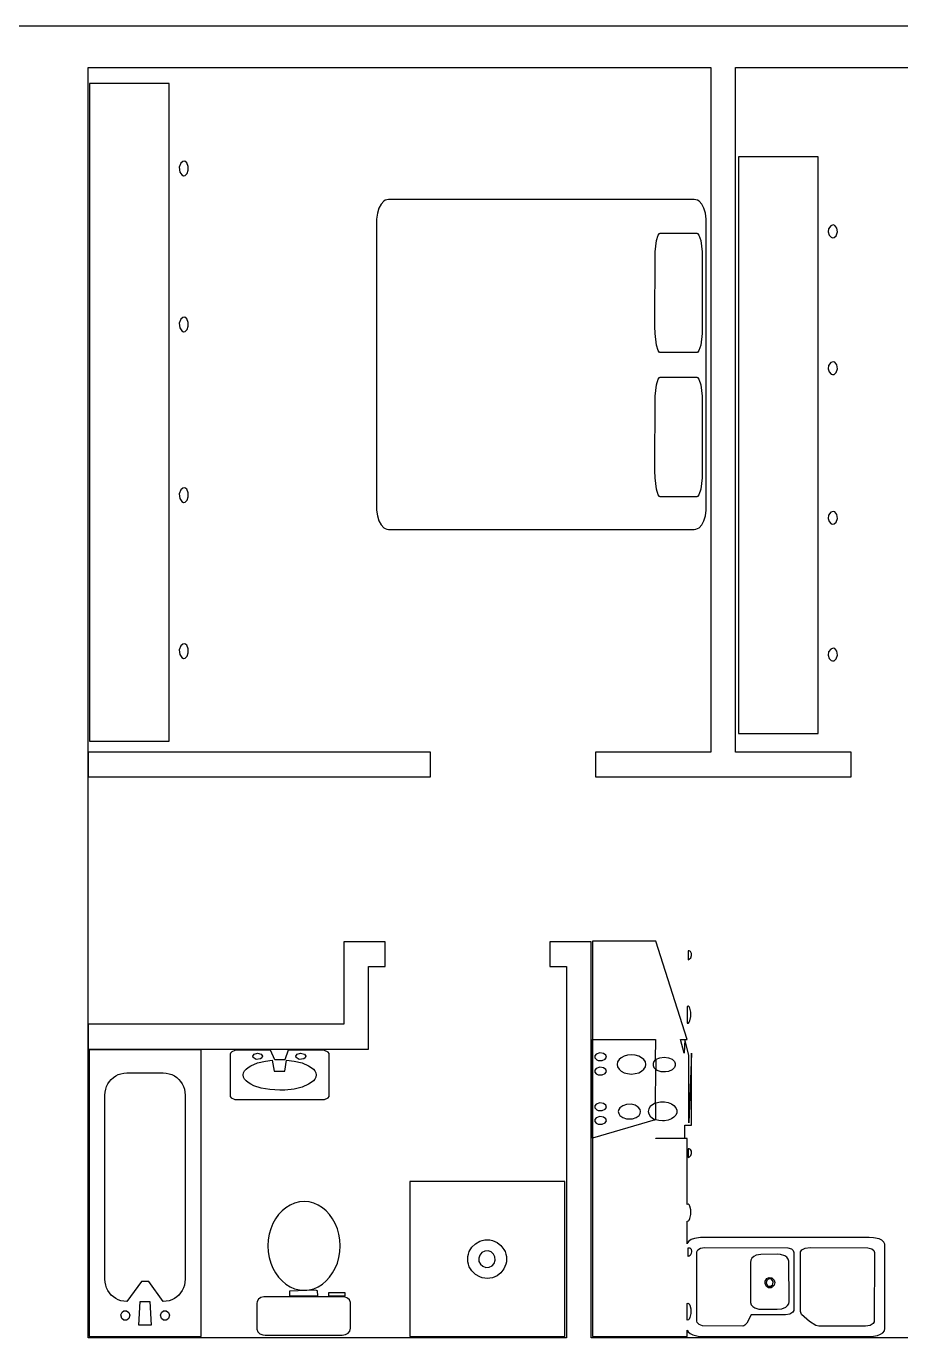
# Model space of a CAD drawing. Header units: metres. Extents: x -12.3 to 21.7, y -8.9 to 7.5.
# Drawn here: x -1.12 to 4.18, y -0.5 to 7.45 of the extents above; entities that cross this region are included whole.
import ezdxf

# ---------------------------------------------------------------- set-up
doc = ezdxf.new("R2010")
doc.units = ezdxf.units.M

msp = doc.modelspace()

# ---------------------------------------------------------------- linework, layer by layer
for p, q in [((10.35, 7.45), (-12.35, 7.45)), ((-0.75, -0.5), (-0.75, 7.2)), ((-0.75, 7.2), (3.025, 7.2)), ((3.025, 7.2), (3.025, 3.05)), ((3.175, 3.05), (3.175, 7.2)), ((3.175, 7.2), (6.95, 7.2)), ((-0.2579, 7.1022), (-0.7415, 7.1022)), ((-0.7415, 7.1022), (-0.7415, 3.1165)), ((-0.2579, 3.1165), (-0.2579, 7.1022)), ((-0.1887, 6.619), (-0.197, 6.5955)), ((-0.1756, 6.6304), (-0.1887, 6.619)), ((-0.1645, 6.6316), (-0.1756, 6.6304)), ((-0.1523, 6.6227), (-0.1645, 6.6316)), ((-0.1426, 6.6006), (-0.1523, 6.6227)), ((-0.1426, 6.5777), (-0.1426, 6.6006)), ((3.6764, 6.6574), (3.1928, 6.6574)), ((3.1928, 6.6574), (3.1928, 3.1627)), ((3.6764, 3.1627), (3.6764, 6.6574)), ((-0.197, 6.5955), (-0.1933, 6.5664)), ((-0.1933, 6.5664), (-0.1827, 6.5496)), ((-0.1827, 6.5496), (-0.1718, 6.5437)), ((-0.1718, 6.5437), (-0.1613, 6.5449)), ((-0.1613, 6.5449), (-0.1497, 6.5569)), ((-0.1497, 6.5569), (-0.1426, 6.5777)), ((1.0261, 6.3712), (1.013, 6.3464)), ((1.0425, 6.3888), (1.0261, 6.3712)), ((1.0517, 6.3947), (1.0425, 6.3888)), ((1.0615, 6.3983), (1.0517, 6.3947)), ((1.0718, 6.3995), (1.0615, 6.3983)), ((2.9242, 6.3995), (1.0718, 6.3995)), ((2.9345, 6.3983), (2.9242, 6.3995)), ((2.9444, 6.3947), (2.9345, 6.3983)), ((2.9536, 6.3888), (2.9444, 6.3947)), ((2.9699, 6.3712), (2.9536, 6.3888)), ((2.9831, 6.3464), (2.9699, 6.3712)), ((1.0036, 6.3159), (0.9987, 6.2808)), ((0.9987, 6.2808), (0.9987, 4.5168)), ((1.013, 6.3464), (1.0036, 6.3159)), ((2.9925, 6.3159), (2.9831, 6.3464)), ((2.9974, 6.2808), (2.9925, 6.3159)), ((2.9974, 4.5168), (2.9974, 6.2808)), ((3.7394, 6.222), (3.7374, 6.203)), ((3.7374, 6.203), (3.7433, 6.1833)), ((3.7517, 6.2398), (3.7394, 6.222)), ((3.7666, 6.2452), (3.7517, 6.2398)), ((3.7763, 6.2421), (3.7666, 6.2452)), ((3.789, 6.2262), (3.7763, 6.2421)), ((3.7847, 6.1794), (3.7926, 6.203)), ((3.7926, 6.203), (3.789, 6.2262)), ((2.6868, 6.0815), (2.6952, 6.1503)), ((2.6952, 6.1503), (2.7056, 6.1837)), ((2.7056, 6.1837), (2.714, 6.1945)), ((2.714, 6.1945), (2.7186, 6.1959)), ((2.7186, 6.1959), (2.9401, 6.1959)), ((2.9401, 6.1959), (2.9446, 6.1945)), ((2.9446, 6.1945), (2.953, 6.1837)), ((2.953, 6.1837), (2.9635, 6.1503)), ((2.9635, 6.1503), (2.9719, 6.0815)), ((3.7433, 6.1833), (3.7551, 6.1706)), ((3.7551, 6.1706), (3.7626, 6.1677)), ((3.7626, 6.1677), (3.7731, 6.1688)), ((3.7731, 6.1688), (3.7847, 6.1794)), ((2.6856, 5.629), (2.6868, 6.0815)), ((2.9719, 6.0815), (2.973, 6.04)), ((2.973, 6.04), (2.9719, 5.5868)), ((-0.1887, 5.6735), (-0.197, 5.6499)), ((-0.197, 5.6499), (-0.1933, 5.6209)), ((-0.1756, 5.6849), (-0.1887, 5.6735)), ((-0.1645, 5.6861), (-0.1756, 5.6849)), ((-0.1523, 5.6772), (-0.1645, 5.6861)), ((-0.1426, 5.6551), (-0.1523, 5.6772)), ((-0.1426, 5.6322), (-0.1426, 5.6551)), ((-0.1933, 5.6209), (-0.1827, 5.6041)), ((-0.1827, 5.6041), (-0.1718, 5.5981)), ((-0.1718, 5.5981), (-0.1613, 5.5994)), ((-0.1613, 5.5994), (-0.1497, 5.6114)), ((-0.1497, 5.6114), (-0.1426, 5.6322)), ((2.6868, 5.5868), (2.6856, 5.629)), ((2.6952, 5.5171), (2.6868, 5.5868)), ((2.9719, 5.5868), (2.9635, 5.5171)), ((2.7056, 5.4835), (2.6952, 5.5171)), ((2.9635, 5.5171), (2.953, 5.4835)), ((2.714, 5.4727), (2.7056, 5.4835)), ((2.7186, 5.4713), (2.714, 5.4727)), ((2.9401, 5.4713), (2.7186, 5.4713)), ((2.9446, 5.4727), (2.9401, 5.4713)), ((2.953, 5.4835), (2.9446, 5.4727)), ((3.7517, 5.4108), (3.7394, 5.393)), ((3.7666, 5.4162), (3.7517, 5.4108)), ((3.7763, 5.4131), (3.7666, 5.4162)), ((3.789, 5.3972), (3.7763, 5.4131)), ((3.7394, 5.393), (3.7374, 5.374)), ((3.7374, 5.374), (3.7433, 5.3543)), ((3.7433, 5.3543), (3.7551, 5.3416)), ((3.7551, 5.3416), (3.7626, 5.3387)), ((3.7626, 5.3387), (3.7731, 5.3398)), ((3.7731, 5.3398), (3.7847, 5.3504)), ((3.7847, 5.3504), (3.7926, 5.374)), ((3.7926, 5.374), (3.789, 5.3972)), ((2.6868, 5.2072), (2.6952, 5.2768)), ((2.6952, 5.2768), (2.7056, 5.3104)), ((2.7056, 5.3104), (2.714, 5.3212)), ((2.714, 5.3212), (2.7186, 5.3227)), ((2.7186, 5.3227), (2.9401, 5.3227)), ((2.9401, 5.3227), (2.9446, 5.3212)), ((2.9446, 5.3212), (2.953, 5.3104)), ((2.953, 5.3104), (2.9635, 5.2768)), ((2.9635, 5.2768), (2.9719, 5.2072)), ((2.6856, 4.7558), (2.6868, 5.2072)), ((2.9719, 5.2072), (2.973, 5.1649)), ((2.973, 5.1649), (2.9719, 4.7135)), ((2.6868, 4.7135), (2.6856, 4.7558)), ((2.6952, 4.6439), (2.6868, 4.7135)), ((2.9719, 4.7135), (2.9635, 4.6439)), ((-0.1887, 4.6392), (-0.197, 4.6156)), ((-0.197, 4.6156), (-0.1933, 4.5866)), ((-0.1756, 4.6506), (-0.1887, 4.6392)), ((-0.1645, 4.6518), (-0.1756, 4.6506)), ((-0.1523, 4.6429), (-0.1645, 4.6518)), ((-0.1426, 4.6208), (-0.1523, 4.6429)), ((-0.1426, 4.5979), (-0.1426, 4.6208)), ((2.7056, 4.6103), (2.6952, 4.6439)), ((2.9635, 4.6439), (2.953, 4.6103)), ((-0.1933, 4.5866), (-0.1827, 4.5698)), ((-0.1827, 4.5698), (-0.1718, 4.5638)), ((-0.1718, 4.5638), (-0.1613, 4.5651)), ((-0.1613, 4.5651), (-0.1497, 4.5771)), ((-0.1497, 4.5771), (-0.1426, 4.5979)), ((2.714, 4.5995), (2.7056, 4.6103)), ((2.7186, 4.598), (2.714, 4.5995)), ((2.9401, 4.598), (2.7186, 4.598)), ((2.9446, 4.5995), (2.9401, 4.598)), ((2.953, 4.6103), (2.9446, 4.5995)), ((0.9987, 4.5168), (1.0036, 4.4819)), ((1.0036, 4.4819), (1.013, 4.4518)), ((2.9831, 4.4518), (2.9925, 4.4819)), ((2.9925, 4.4819), (2.9974, 4.5168)), ((3.7394, 4.4861), (3.7374, 4.467)), ((3.7374, 4.467), (3.7433, 4.4474)), ((3.7517, 4.5039), (3.7394, 4.4861)), ((3.7666, 4.5093), (3.7517, 4.5039)), ((3.7763, 4.5061), (3.7666, 4.5093)), ((3.789, 4.4903), (3.7763, 4.5061)), ((3.7847, 4.4435), (3.7926, 4.467)), ((3.7926, 4.467), (3.789, 4.4903)), ((1.013, 4.4518), (1.0261, 4.4276)), ((1.0261, 4.4276), (1.0425, 4.4103)), ((1.0425, 4.4103), (1.0517, 4.4046)), ((1.0517, 4.4046), (1.0615, 4.4011)), ((1.0615, 4.4011), (1.0718, 4.3999)), ((1.0718, 4.3999), (2.9242, 4.3999)), ((2.9242, 4.3999), (2.9345, 4.4011)), ((2.9345, 4.4011), (2.9444, 4.4046)), ((2.9444, 4.4046), (2.9536, 4.4103)), ((2.9536, 4.4103), (2.9699, 4.4276)), ((2.9699, 4.4276), (2.9831, 4.4518)), ((3.7433, 4.4474), (3.7551, 4.4347)), ((3.7551, 4.4347), (3.7626, 4.4318)), ((3.7626, 4.4318), (3.7731, 4.4329)), ((3.7731, 4.4329), (3.7847, 4.4435)), ((-0.1887, 3.6937), (-0.197, 3.6702)), ((-0.197, 3.6702), (-0.1933, 3.6412)), ((-0.1756, 3.7051), (-0.1887, 3.6937)), ((-0.1645, 3.7063), (-0.1756, 3.7051)), ((-0.1523, 3.6974), (-0.1645, 3.7063)), ((-0.1426, 3.6753), (-0.1523, 3.6974)), ((-0.1426, 3.6524), (-0.1426, 3.6753)), ((3.7394, 3.6571), (3.7374, 3.638)), ((3.7517, 3.6749), (3.7394, 3.6571)), ((3.7666, 3.6803), (3.7517, 3.6749)), ((3.7763, 3.6772), (3.7666, 3.6803)), ((3.789, 3.6613), (3.7763, 3.6772)), ((3.7926, 3.638), (3.789, 3.6613)), ((-0.1933, 3.6412), (-0.1827, 3.6243)), ((-0.1827, 3.6243), (-0.1718, 3.6184)), ((-0.1718, 3.6184), (-0.1613, 3.6196)), ((-0.1613, 3.6196), (-0.1497, 3.6317)), ((-0.1497, 3.6317), (-0.1426, 3.6524)), ((3.7374, 3.638), (3.7433, 3.6184)), ((3.7433, 3.6184), (3.7551, 3.6057)), ((3.7551, 3.6057), (3.7626, 3.6028)), ((3.7626, 3.6028), (3.7731, 3.6039)), ((3.7731, 3.6039), (3.7847, 3.6145)), ((3.7847, 3.6145), (3.7926, 3.638)), ((-0.7415, 3.1165), (-0.2579, 3.1165)), ((3.1928, 3.1627), (3.6764, 3.1627)), ((1.325, 3.05), (-0.75, 3.05)), ((-0.75, 3.05), (-0.75, 2.9)), ((1.325, 2.9), (1.325, 3.05)), ((3.025, 3.05), (2.325, 3.05)), ((2.325, 3.05), (2.325, 2.9)), ((3.875, 3.05), (3.175, 3.05)), ((3.875, 2.9), (3.875, 3.05)), ((-0.75, 2.9), (1.325, 2.9)), ((2.325, 2.9), (3.875, 2.9)), ((1.05, 1.9), (0.8, 1.9)), ((0.8, 1.9), (0.8, 1.4)), ((1.05, 1.75), (1.05, 1.9)), ((2.3, 1.9), (2.05, 1.9)), ((2.05, 1.9), (2.05, 1.75)), ((2.3, -0.5), (2.3, 1.9)), ((2.6917, 1.9041), (2.3085, 1.9041)), ((2.3085, 1.9041), (2.3085, -0.4916)), ((2.8824, 1.308), (2.6917, 1.9041)), ((2.8933, 1.8455), (2.887, 1.8447)), ((2.887, 1.8447), (2.887, 1.7916)), ((2.8986, 1.844), (2.8933, 1.8455)), ((2.9028, 1.8407), (2.8986, 1.844)), ((2.9078, 1.83), (2.9028, 1.8407)), ((2.908, 1.8167), (2.9078, 1.83)), ((0.95, 1.75), (1.05, 1.75)), ((0.95, 1.25), (0.95, 1.75)), ((2.05, 1.75), (2.15, 1.75)), ((2.15, 1.75), (2.15, -0.5)), ((2.887, 1.7916), (2.8938, 1.7941)), ((2.8938, 1.7941), (2.9034, 1.8036)), ((2.9034, 1.8036), (2.908, 1.8167)), ((2.8887, 1.5091), (2.8824, 1.508)), ((2.8824, 1.508), (2.8824, 1.407)), ((2.894, 1.5053), (2.8887, 1.5091)), ((2.8982, 1.4977), (2.894, 1.5053)), ((2.9032, 1.4743), (2.8982, 1.4977)), ((2.8988, 1.4219), (2.9034, 1.4466)), ((2.9034, 1.4466), (2.9032, 1.4743)), ((0.8, 1.4), (-0.75, 1.4)), ((-0.75, 1.4), (-0.75, 1.25)), ((2.8824, 1.407), (2.8892, 1.4078)), ((2.8892, 1.4078), (2.8946, 1.4131)), ((2.8946, 1.4131), (2.8988, 1.4219)), ((2.3085, 1.308), (2.689, 1.308)), ((2.3085, 0.7098), (2.3085, 1.308)), ((2.689, 1.308), (2.6884, 1.1839)), ((2.8421, 1.308), (2.8824, 1.308)), ((2.8629, 1.2257), (2.8421, 1.308)), ((2.8667, 1.308), (2.8629, 1.2257)), ((2.8908, 1.2122), (2.8667, 1.308)), ((-0.75, 1.25), (0.95, 1.25)), ((-0.0636, 1.2446), (-0.7438, 1.2446)), ((-0.7438, 1.2446), (-0.7438, -0.4915)), ((-0.0636, -0.4915), (-0.0636, 1.2446)), ((0.1133, 1.2257), (0.1118, 1.2192)), ((0.1118, 1.2192), (0.1122, 0.963)), ((0.1211, 1.2339), (0.1133, 1.2257)), ((0.1404, 1.241), (0.1211, 1.2339)), ((0.3549, 1.2427), (0.1404, 1.241)), ((0.2478, 1.2075), (0.2558, 1.2188)), ((0.2498, 1.1982), (0.2478, 1.2075)), ((0.2684, 1.1874), (0.2498, 1.1982)), ((0.2558, 1.2188), (0.276, 1.2247)), ((0.276, 1.2247), (0.2989, 1.2188)), ((0.3036, 1.1961), (0.2959, 1.1908)), ((0.2989, 1.2188), (0.3073, 1.2075)), ((0.3073, 1.2075), (0.3036, 1.1961)), ((0.3816, 1.1841), (0.3549, 1.2427)), ((0.4623, 1.2427), (0.442, 1.1841)), ((0.6644, 1.2427), (0.4623, 1.2427)), ((0.5099, 1.2075), (0.5179, 1.2188)), ((0.5119, 1.1982), (0.5099, 1.2075)), ((0.5305, 1.1874), (0.5119, 1.1982)), ((0.5179, 1.2188), (0.5381, 1.2247)), ((0.5381, 1.2247), (0.561, 1.2188)), ((0.5657, 1.1961), (0.558, 1.1908)), ((0.561, 1.2188), (0.5694, 1.2075)), ((0.5694, 1.2075), (0.5657, 1.1961)), ((0.6838, 1.241), (0.6644, 1.2427)), ((0.7058, 1.2314), (0.6838, 1.241)), ((0.7114, 1.2226), (0.7058, 1.2314)), ((0.7114, 0.963), (0.7114, 1.2226)), ((2.3306, 1.2198), (2.3212, 1.2094)), ((2.3212, 1.2094), (2.3212, 1.1968)), ((2.3212, 1.1968), (2.3342, 1.1845)), ((2.3516, 1.2263), (2.3306, 1.2198)), ((2.3742, 1.2234), (2.3516, 1.2263)), ((2.3891, 1.2123), (2.3742, 1.2234)), ((2.3845, 1.1888), (2.3917, 1.1999)), ((2.3917, 1.1999), (2.3891, 1.2123)), ((2.4822, 1.1978), (2.4685, 1.186)), ((2.4999, 1.2068), (2.4822, 1.1978)), ((2.5207, 1.2127), (2.4999, 1.2068)), ((2.5439, 1.2148), (2.5207, 1.2127)), ((2.5671, 1.2127), (2.5439, 1.2148)), ((2.5879, 1.2068), (2.5671, 1.2127)), ((2.6056, 1.1978), (2.5879, 1.2068)), ((2.6193, 1.186), (2.6056, 1.1978)), ((2.6941, 1.1882), (2.7154, 1.1978)), ((2.7154, 1.1978), (2.7414, 1.2013)), ((2.7414, 1.2013), (2.7681, 1.1978)), ((2.7681, 1.1978), (2.7898, 1.1882)), ((2.9085, 1.2257), (2.8908, 0.8023)), ((2.8908, 0.8023), (2.8908, 1.2122)), ((2.9085, 0.7888), (2.9085, 1.2257)), ((0.1927, 1.1052), (0.1986, 1.1172)), ((0.1986, 1.1172), (0.208, 1.1285)), ((0.208, 1.1285), (0.2207, 1.1391)), ((0.2207, 1.1391), (0.2365, 1.149)), ((0.2365, 1.149), (0.2763, 1.1656)), ((0.2959, 1.1908), (0.2684, 1.1874)), ((0.2763, 1.1656), (0.3253, 1.1776)), ((0.3253, 1.1776), (0.3654, 1.1827)), ((0.3654, 1.1827), (0.3771, 1.1163)), ((0.3771, 1.1163), (0.4434, 1.1163)), ((0.442, 1.1841), (0.3816, 1.1841)), ((0.4434, 1.1163), (0.4534, 1.1831)), ((0.4534, 1.1831), (0.4983, 1.1776)), ((0.4983, 1.1776), (0.5473, 1.1656)), ((0.558, 1.1908), (0.5305, 1.1874)), ((0.5473, 1.1656), (0.5871, 1.149)), ((0.5871, 1.149), (0.6029, 1.1391)), ((0.6029, 1.1391), (0.6156, 1.1285)), ((0.6156, 1.1285), (0.625, 1.1172)), ((0.625, 1.1172), (0.6309, 1.1052)), ((2.3306, 1.1329), (2.3212, 1.1226)), ((2.3212, 1.1226), (2.3212, 1.11)), ((2.3516, 1.1398), (2.3306, 1.1329)), ((2.3342, 1.1845), (2.3423, 1.1813)), ((2.3423, 1.1813), (2.3658, 1.1803)), ((2.3742, 1.1367), (2.3516, 1.1398)), ((2.3658, 1.1803), (2.3845, 1.1888)), ((2.3891, 1.1254), (2.3742, 1.1367)), ((2.3845, 1.1016), (2.3917, 1.1131)), ((2.3917, 1.1131), (2.3891, 1.1254)), ((2.4597, 1.1722), (2.4566, 1.1568)), ((2.4566, 1.1568), (2.4597, 1.1414)), ((2.4685, 1.186), (2.4597, 1.1722)), ((2.4597, 1.1414), (2.4685, 1.1276)), ((2.4685, 1.1276), (2.4822, 1.1158)), ((2.4822, 1.1158), (2.4999, 1.1067)), ((2.5879, 1.1067), (2.6056, 1.1158)), ((2.6056, 1.1158), (2.6193, 1.1276)), ((2.6281, 1.1722), (2.6193, 1.186)), ((2.6193, 1.1276), (2.6281, 1.1414)), ((2.6313, 1.1568), (2.6281, 1.1722)), ((2.6281, 1.1414), (2.6313, 1.1568)), ((2.6796, 1.174), (2.6749, 1.1628)), ((2.6749, 1.1628), (2.6749, 1.1506)), ((2.6749, 1.1506), (2.6796, 1.1391)), ((2.6884, 1.1839), (2.6796, 1.174)), ((2.6796, 1.1391), (2.6892, 1.1284)), ((2.6892, 1.1284), (2.6885, 0.922)), ((2.6941, 1.1246), (2.6941, 1.1882)), ((2.7006, 1.1208), (2.6941, 1.1246)), ((2.7237, 1.113), (2.7006, 1.1208)), ((2.7507, 1.1118), (2.7237, 1.113)), ((2.7681, 1.115), (2.7507, 1.1118)), ((2.7898, 1.1246), (2.7681, 1.115)), ((2.7898, 1.1882), (2.8044, 1.174)), ((2.8044, 1.1391), (2.7898, 1.1246)), ((2.8044, 1.174), (2.8091, 1.1628)), ((2.8091, 1.1506), (2.8044, 1.1391)), ((2.8091, 1.1628), (2.8091, 1.1506)), ((-0.6377, 1.0235), (-0.63, 1.0391)), ((-0.63, 1.0391), (-0.6205, 1.0534)), ((-0.6205, 1.0534), (-0.6092, 1.0663)), ((-0.6092, 1.0663), (-0.5965, 1.0777)), ((-0.5965, 1.0777), (-0.5824, 1.0873)), ((-0.5824, 1.0873), (-0.5671, 1.0951)), ((-0.5671, 1.0951), (-0.5507, 1.1008)), ((-0.5507, 1.1008), (-0.5335, 1.1044)), ((-0.5335, 1.1044), (-0.5156, 1.1056)), ((-0.5156, 1.1056), (-0.294, 1.1056)), ((-0.294, 1.1056), (-0.2758, 1.1044)), ((-0.2758, 1.1044), (-0.2585, 1.1008)), ((-0.2585, 1.1008), (-0.2421, 1.0951)), ((-0.2421, 1.0951), (-0.2267, 1.0873)), ((-0.2267, 1.0873), (-0.2127, 1.0777)), ((-0.2127, 1.0777), (-0.2, 1.0663)), ((-0.2, 1.0663), (-0.1888, 1.0534)), ((-0.1888, 1.0534), (-0.1793, 1.0391)), ((-0.1793, 1.0391), (-0.1717, 1.0235)), ((0.1907, 1.0928), (0.1927, 1.1052)), ((0.1927, 1.0803), (0.1907, 1.0928)), ((0.1986, 1.0684), (0.1927, 1.0803)), ((0.208, 1.057), (0.1986, 1.0684)), ((0.2207, 1.0464), (0.208, 1.057)), ((0.2365, 1.0366), (0.2207, 1.0464)), ((0.2551, 1.0277), (0.2365, 1.0366)), ((0.5871, 1.0366), (0.5473, 1.0199)), ((0.6029, 1.0464), (0.5871, 1.0366)), ((0.6156, 1.057), (0.6029, 1.0464)), ((0.625, 1.0684), (0.6156, 1.057)), ((0.6309, 1.0803), (0.625, 1.0684)), ((0.6309, 1.1052), (0.6329, 1.0928)), ((0.6329, 1.0928), (0.6309, 1.0803)), ((2.3212, 1.11), (2.3306, 1.0992)), ((2.3306, 1.0992), (2.3423, 1.094)), ((2.3423, 1.094), (2.3658, 1.093)), ((2.3658, 1.093), (2.3845, 1.1016)), ((2.4999, 1.1067), (2.5207, 1.1009)), ((2.5207, 1.1009), (2.5439, 1.0988)), ((2.5439, 1.0988), (2.5671, 1.1009)), ((2.5671, 1.1009), (2.5879, 1.1067)), ((-0.6482, 0.9708), (-0.647, 0.9892)), ((-0.6482, -0.1454), (-0.6482, 0.9708)), ((-0.647, 0.9892), (-0.6434, 1.0068)), ((-0.6434, 1.0068), (-0.6377, 1.0235)), ((-0.1717, 1.0235), (-0.1661, 1.0068)), ((-0.1661, 1.0068), (-0.1626, 0.9892)), ((-0.1626, 0.9892), (-0.1614, 0.9708)), ((-0.1614, 0.9708), (-0.1614, -0.1454)), ((0.1122, 0.963), (0.1178, 0.9542)), ((0.1178, 0.9542), (0.1347, 0.9459)), ((0.2997, 1.0133), (0.2551, 1.0277)), ((0.3527, 1.0039), (0.2997, 1.0133)), ((0.4118, 1.0006), (0.3527, 1.0039)), ((0.442, 1.0015), (0.4118, 1.0006)), ((0.4983, 1.0079), (0.442, 1.0015)), ((0.5473, 1.0199), (0.4983, 1.0079)), ((0.6838, 0.9446), (0.7058, 0.9542)), ((0.7058, 0.9542), (0.7114, 0.963)), ((0.1347, 0.9459), (0.1404, 0.9446)), ((0.1404, 0.9446), (0.6838, 0.9446)), ((2.3306, 0.9169), (2.3212, 0.9062)), ((2.3212, 0.9062), (2.3212, 0.8936)), ((2.3212, 0.8936), (2.3342, 0.8812)), ((2.3516, 0.9238), (2.3306, 0.9169)), ((2.3342, 0.8812), (2.3423, 0.8781)), ((2.3423, 0.8781), (2.3658, 0.877)), ((2.3742, 0.9207), (2.3516, 0.9238)), ((2.3658, 0.877), (2.3845, 0.8855)), ((2.3891, 0.9092), (2.3742, 0.9207)), ((2.3845, 0.8855), (2.3917, 0.8966)), ((2.3917, 0.8966), (2.3891, 0.9092)), ((2.4666, 0.8829), (2.4642, 0.8711)), ((2.4735, 0.8935), (2.4666, 0.8829)), ((2.4907, 0.9063), (2.4735, 0.8935)), ((2.5143, 0.9141), (2.4907, 0.9063)), ((2.5415, 0.9153), (2.5143, 0.9141)), ((2.5662, 0.9095), (2.5415, 0.9153)), ((2.5855, 0.8983), (2.5662, 0.9095)), ((2.5972, 0.8829), (2.5855, 0.8983)), ((2.5996, 0.8711), (2.5972, 0.8829)), ((2.6483, 0.8874), (2.6452, 0.872)), ((2.6572, 0.9012), (2.6483, 0.8874)), ((2.6708, 0.9129), (2.6572, 0.9012)), ((2.6885, 0.922), (2.6708, 0.9129)), ((2.6917, 0.9231), (2.7207, 0.9294)), ((2.6917, 0.8209), (2.6917, 0.9231)), ((2.7207, 0.9294), (2.7443, 0.9294)), ((2.7443, 0.9294), (2.7665, 0.9254)), ((2.7665, 0.9254), (2.7858, 0.9178)), ((2.7858, 0.9178), (2.8016, 0.9074)), ((2.8016, 0.9074), (2.813, 0.8945)), ((2.813, 0.8945), (2.8191, 0.8798)), ((2.8191, 0.8798), (2.8191, 0.8642)), ((2.6885, 0.8219), (2.3085, 0.7098)), ((2.3306, 0.8338), (2.3212, 0.8235)), ((2.3212, 0.8235), (2.3212, 0.8109)), ((2.3212, 0.8109), (2.3306, 0.8001)), ((2.3516, 0.8407), (2.3306, 0.8338)), ((2.3306, 0.8001), (2.3423, 0.7949)), ((2.3742, 0.8376), (2.3516, 0.8407)), ((2.3658, 0.7939), (2.3845, 0.8025)), ((2.3891, 0.8263), (2.3742, 0.8376)), ((2.3845, 0.8025), (2.3917, 0.8141)), ((2.3917, 0.8141), (2.3891, 0.8263)), ((2.4642, 0.8711), (2.4666, 0.859)), ((2.4666, 0.859), (2.4735, 0.8482)), ((2.4735, 0.8482), (2.4907, 0.8352)), ((2.4907, 0.8352), (2.5143, 0.8274)), ((2.5143, 0.8274), (2.5232, 0.8262)), ((2.5232, 0.8262), (2.5503, 0.8274)), ((2.5503, 0.8274), (2.5734, 0.8352)), ((2.5734, 0.8352), (2.5904, 0.8482)), ((2.5904, 0.8482), (2.5972, 0.859)), ((2.5972, 0.859), (2.5996, 0.8711)), ((2.6452, 0.872), (2.6483, 0.8566)), ((2.6483, 0.8566), (2.6572, 0.8428)), ((2.6572, 0.8428), (2.6708, 0.831)), ((2.6708, 0.831), (2.6885, 0.8219)), ((2.7094, 0.8161), (2.6917, 0.8209)), ((2.7325, 0.814), (2.7094, 0.8161)), ((2.7443, 0.8145), (2.7325, 0.814)), ((2.7665, 0.8186), (2.7443, 0.8145)), ((2.7858, 0.8261), (2.7665, 0.8186)), ((2.8016, 0.8366), (2.7858, 0.8261)), ((2.813, 0.8495), (2.8016, 0.8366)), ((2.8191, 0.8642), (2.813, 0.8495)), ((2.3423, 0.7949), (2.3658, 0.7939)), ((2.8667, 0.7098), (2.8667, 0.7888)), ((2.8667, 0.7888), (2.9085, 0.7888)), ((2.6917, 0.7081), (2.6917, 0.7098)), ((2.6917, 0.7098), (2.8667, 0.7098)), ((2.8824, 0.7081), (2.6917, 0.7081)), ((2.8824, 0.3082), (2.8824, 0.7081)), ((2.8933, 0.6457), (2.887, 0.6449)), ((2.887, 0.6449), (2.887, 0.5918)), ((2.8986, 0.6442), (2.8933, 0.6457)), ((2.9028, 0.6409), (2.8986, 0.6442)), ((2.9078, 0.6303), (2.9028, 0.6409)), ((2.887, 0.5918), (2.8938, 0.5943)), ((2.8938, 0.5943), (2.9034, 0.6039)), ((2.9034, 0.6039), (2.908, 0.6169)), ((2.908, 0.6169), (2.9078, 0.6303)), ((2.1403, 0.4478), (1.2003, 0.4478)), ((1.2003, 0.4478), (1.2003, -0.492)), ((2.1403, -0.492), (2.1403, 0.4478)), ((0.5309, 0.323), (0.5021, 0.3158)), ((0.5609, 0.3255), (0.5309, 0.323)), ((0.5901, 0.323), (0.5609, 0.3255)), ((0.6183, 0.3158), (0.5901, 0.323)), ((0.4048, 0.2462), (0.3861, 0.2204)), ((0.4259, 0.2691), (0.4048, 0.2462)), ((0.4494, 0.2885), (0.4259, 0.2691)), ((0.4749, 0.3042), (0.4494, 0.2885)), ((0.5021, 0.3158), (0.4749, 0.3042)), ((0.645, 0.3042), (0.6183, 0.3158)), ((0.6701, 0.2885), (0.645, 0.3042)), ((0.6932, 0.2691), (0.6701, 0.2885)), ((0.7141, 0.2462), (0.6932, 0.2691)), ((0.7326, 0.2204), (0.7141, 0.2462)), ((2.8887, 0.3093), (2.8824, 0.3082)), ((2.894, 0.3056), (2.8887, 0.3093)), ((2.8982, 0.2979), (2.894, 0.3056)), ((2.9032, 0.2746), (2.8982, 0.2979)), ((2.8988, 0.2221), (2.9034, 0.2468)), ((2.9034, 0.2468), (2.9032, 0.2746)), ((0.3576, 0.1607), (0.3481, 0.1276)), ((0.3703, 0.1917), (0.3576, 0.1607)), ((0.3861, 0.2204), (0.3703, 0.1917)), ((0.7483, 0.1917), (0.7326, 0.2204)), ((0.761, 0.1607), (0.7483, 0.1917)), ((0.7704, 0.1276), (0.761, 0.1607)), ((2.8824, 0.2072), (2.8892, 0.208)), ((2.8824, 0.0703), (2.8824, 0.2072)), ((2.8892, 0.208), (2.8946, 0.2133)), ((2.8946, 0.2133), (2.8988, 0.2221)), ((0.3423, 0.0928), (0.3403, 0.0566)), ((0.3481, 0.1276), (0.3423, 0.0928)), ((0.7762, 0.0928), (0.7704, 0.1276)), ((0.7782, 0.0566), (0.7762, 0.0928)), ((1.5978, 0.0699), (1.624, 0.0853)), ((1.624, 0.0853), (1.6387, 0.0903)), ((1.6387, 0.0903), (1.6541, 0.0934)), ((1.6541, 0.0934), (1.6703, 0.0945)), ((1.6703, 0.0945), (1.686, 0.0934)), ((1.686, 0.0934), (1.7011, 0.0903)), ((1.7011, 0.0903), (1.7289, 0.0784)), ((2.8926, 0.0861), (2.8838, 0.0745)), ((2.9066, 0.0955), (2.8926, 0.0861)), ((2.9255, 0.1024), (2.9066, 0.0955)), ((2.9617, 0.1079), (2.9255, 0.1024)), ((3.9842, 0.1082), (2.9617, 0.1079)), ((4.0113, 0.1067), (3.9842, 0.1082)), ((4.045, 0.0993), (4.0113, 0.1067)), ((4.062, 0.0911), (4.045, 0.0993)), ((4.0738, 0.0805), (4.062, 0.0911)), ((4.08, 0.0679), (4.0738, 0.0805)), ((0.3403, 0.0566), (0.3423, 0.0204)), ((0.3423, 0.0204), (0.3481, -0.0144)), ((0.7704, -0.0144), (0.7762, 0.0204)), ((0.7762, 0.0204), (0.7782, 0.0566)), ((1.5529, -0.0078), (1.5561, 0.0077)), ((1.5561, 0.0077), (1.5611, 0.0223)), ((1.5611, 0.0223), (1.5764, 0.0486)), ((1.5764, 0.0486), (1.5978, 0.0699)), ((1.6246, 0.0017), (1.6181, -0.017)), ((1.6374, 0.0163), (1.6246, 0.0017)), ((1.6549, 0.025), (1.6374, 0.0163)), ((1.6752, 0.0264), (1.6549, 0.025)), ((1.6935, 0.0199), (1.6752, 0.0264)), ((1.7078, 0.0071), (1.6935, 0.0199)), ((1.7165, -0.0104), (1.7078, 0.0071)), ((1.7289, 0.0784), (1.7526, 0.06)), ((1.7526, 0.06), (1.7709, 0.036)), ((1.7709, 0.036), (1.7776, 0.0223)), ((1.7776, 0.0223), (1.7827, 0.0077)), ((1.7827, 0.0077), (1.7858, -0.0078)), ((2.8838, 0.0745), (2.8824, 0.0703)), ((2.887, 0.045), (2.8933, 0.0458)), ((2.887, -0.008), (2.887, 0.045)), ((2.8933, 0.0458), (2.8986, 0.0443)), ((2.8986, 0.0443), (2.9059, 0.0363)), ((2.9064, 0.0103), (2.8992, -0.0014)), ((2.9059, 0.0363), (2.9085, 0.0238)), ((2.9085, 0.0238), (2.9064, 0.0103)), ((2.9401, -0.3986), (2.9405, 0.0215)), ((2.9405, 0.0215), (2.9464, 0.0327)), ((2.9464, 0.0327), (2.9632, 0.0427)), ((2.9632, 0.0427), (2.9876, 0.0462)), ((2.9876, 0.0462), (3.4918, 0.0453)), ((3.3274, 0.0057), (3.2992, -0.0001)), ((3.4265, 0.0061), (3.3274, 0.0057)), ((3.4472, 0.0045), (3.4265, 0.0061)), ((3.4727, -0.0035), (3.4472, 0.0045)), ((3.4918, 0.0453), (3.5143, 0.0385)), ((3.5143, 0.0385), (3.5246, 0.0293)), ((3.5246, 0.0293), (3.5283, 0.0171)), ((3.5283, 0.0171), (3.5278, -0.3348)), ((3.5691, -0.34), (3.5694, 0.0215)), ((3.5694, 0.0215), (3.5764, 0.0327)), ((3.5764, 0.0327), (3.597, 0.0427)), ((3.597, 0.0427), (3.6282, 0.0462)), ((3.6282, 0.0462), (3.9773, 0.0453)), ((3.9773, 0.0453), (4.0013, 0.0385)), ((4.0013, 0.0385), (4.0124, 0.0293)), ((4.0124, 0.0293), (4.0164, 0.0171)), ((4.0164, 0.0171), (4.0159, -0.4027)), ((4.0808, -0.4442), (4.08, 0.0679)), ((0.3481, -0.0144), (0.3576, -0.0475)), ((0.3576, -0.0475), (0.3703, -0.0785)), ((0.3703, -0.0785), (0.3861, -0.1071)), ((0.7326, -0.1071), (0.7483, -0.0785)), ((0.7483, -0.0785), (0.761, -0.0475)), ((0.761, -0.0475), (0.7704, -0.0144)), ((1.5519, -0.0239), (1.5529, -0.0078)), ((1.5529, -0.0396), (1.5519, -0.0239)), ((1.5561, -0.0547), (1.5529, -0.0396)), ((1.5611, -0.0691), (1.5561, -0.0547)), ((1.5764, -0.0949), (1.5611, -0.0691)), ((1.6181, -0.017), (1.6195, -0.0371)), ((1.6195, -0.0371), (1.6282, -0.0543)), ((1.6282, -0.0543), (1.6428, -0.0669)), ((1.6428, -0.0669), (1.6615, -0.0733)), ((1.6615, -0.0733), (1.6816, -0.0719)), ((1.6816, -0.0719), (1.6988, -0.0633)), ((1.6988, -0.0633), (1.7114, -0.049)), ((1.7114, -0.049), (1.7178, -0.0306)), ((1.7178, -0.0306), (1.7165, -0.0104)), ((1.7827, -0.0547), (1.7709, -0.0825)), ((1.7858, -0.0396), (1.7827, -0.0547)), ((1.7858, -0.0078), (1.7869, -0.0239)), ((1.7869, -0.0239), (1.7858, -0.0396)), ((2.8938, -0.0055), (2.887, -0.008)), ((2.8992, -0.0014), (2.8938, -0.0055)), ((3.2677, -0.0293), (3.2655, -0.0431)), ((3.2655, -0.0431), (3.2661, -0.2872)), ((3.2743, -0.0173), (3.2677, -0.0293)), ((3.2848, -0.0075), (3.2743, -0.0173)), ((3.2992, -0.0001), (3.2848, -0.0075)), ((3.4854, -0.0121), (3.4727, -0.0035)), ((3.4943, -0.0231), (3.4854, -0.0121)), ((3.4988, -0.036), (3.4943, -0.0231)), ((3.4994, -0.2801), (3.4988, -0.036)), ((-0.647, -0.1638), (-0.6482, -0.1454)), ((-0.1614, -0.1454), (-0.1626, -0.1638)), ((0.3861, -0.1071), (0.4048, -0.133)), ((0.4048, -0.133), (0.4259, -0.1558)), ((0.4259, -0.1558), (0.4494, -0.1752)), ((0.6701, -0.1752), (0.6932, -0.1558)), ((0.6932, -0.1558), (0.7141, -0.133)), ((0.7141, -0.133), (0.7326, -0.1071)), ((1.5978, -0.116), (1.5764, -0.0949)), ((1.624, -0.1312), (1.5978, -0.116)), ((1.6387, -0.1362), (1.624, -0.1312)), ((1.6541, -0.1394), (1.6387, -0.1362)), ((1.6703, -0.1404), (1.6541, -0.1394)), ((1.686, -0.1394), (1.6703, -0.1404)), ((1.7011, -0.1362), (1.686, -0.1394)), ((1.7289, -0.1244), (1.7011, -0.1362)), ((1.7526, -0.1061), (1.7289, -0.1244)), ((1.7709, -0.0825), (1.7526, -0.1061)), ((3.3547, -0.1572), (3.3652, -0.1409)), ((3.3547, -0.174), (3.3547, -0.1572)), ((3.3651, -0.1509), (3.3607, -0.1684)), ((3.3796, -0.1418), (3.3651, -0.1509)), ((3.3652, -0.1409), (3.3787, -0.1345)), ((3.3787, -0.1345), (3.3944, -0.1367)), ((3.3935, -0.1448), (3.3796, -0.1418)), ((3.4037, -0.159), (3.3935, -0.1448)), ((3.3944, -0.1367), (3.4088, -0.1499)), ((3.4088, -0.1499), (3.413, -0.1652)), ((-0.6434, -0.1815), (-0.647, -0.1638)), ((-0.6377, -0.1982), (-0.6434, -0.1815)), ((-0.63, -0.2137), (-0.6377, -0.1982)), ((-0.6205, -0.2281), (-0.63, -0.2137)), ((-0.6092, -0.241), (-0.6205, -0.2281)), ((-0.4265, -0.1593), (-0.5156, -0.2803)), ((-0.3809, -0.1593), (-0.4265, -0.1593)), ((-0.294, -0.2803), (-0.3809, -0.1593)), ((-0.1888, -0.2281), (-0.2, -0.241)), ((-0.1793, -0.2137), (-0.1888, -0.2281)), ((-0.1717, -0.1982), (-0.1793, -0.2137)), ((-0.1661, -0.1815), (-0.1717, -0.1982)), ((-0.1626, -0.1638), (-0.1661, -0.1815)), ((0.4494, -0.1752), (0.4749, -0.1909)), ((0.6279, -0.2122), (0.4713, -0.2178)), ((0.4713, -0.2178), (0.4713, -0.2454)), ((0.4749, -0.1909), (0.5021, -0.2025)), ((0.5021, -0.2025), (0.5309, -0.2098)), ((0.5309, -0.2098), (0.5609, -0.2122)), ((0.5609, -0.2122), (0.5901, -0.2098)), ((0.5901, -0.2098), (0.6183, -0.2025)), ((0.6183, -0.2025), (0.645, -0.1909)), ((0.64, -0.2145), (0.6279, -0.2122)), ((0.6429, -0.2454), (0.64, -0.2145)), ((0.645, -0.1909), (0.6701, -0.1752)), ((0.8084, -0.2277), (0.7068, -0.2277)), ((0.7068, -0.2277), (0.7068, -0.2465)), ((0.8084, -0.2465), (0.8084, -0.2277)), ((3.3624, -0.1885), (3.3547, -0.174)), ((3.3607, -0.1684), (3.3691, -0.1839)), ((3.375, -0.1969), (3.3624, -0.1885)), ((3.3691, -0.1839), (3.374, -0.187)), ((3.374, -0.187), (3.3882, -0.1881)), ((3.3906, -0.1969), (3.375, -0.1969)), ((3.3882, -0.1881), (3.4014, -0.1771)), ((3.3979, -0.1936), (3.3906, -0.1969)), ((3.4088, -0.1818), (3.3979, -0.1936)), ((3.4014, -0.1771), (3.4037, -0.159)), ((3.413, -0.1652), (3.4088, -0.1818)), ((-0.5965, -0.2524), (-0.6092, -0.241)), ((-0.5824, -0.262), (-0.5965, -0.2524)), ((-0.5671, -0.2697), (-0.5824, -0.262)), ((-0.5507, -0.2755), (-0.5671, -0.2697)), ((-0.5335, -0.279), (-0.5507, -0.2755)), ((-0.5156, -0.2803), (-0.5335, -0.279)), ((-0.4417, -0.4234), (-0.4335, -0.2803)), ((-0.4335, -0.2803), (-0.3749, -0.2803)), ((-0.3749, -0.2803), (-0.3678, -0.4234)), ((-0.2758, -0.279), (-0.294, -0.2803)), ((-0.2585, -0.2755), (-0.2758, -0.279)), ((-0.2421, -0.2697), (-0.2585, -0.2755)), ((-0.2267, -0.262), (-0.2421, -0.2697)), ((-0.2127, -0.2524), (-0.2267, -0.262)), ((-0.2, -0.241), (-0.2127, -0.2524)), ((0.2749, -0.2808), (0.2733, -0.2919)), ((0.2733, -0.2919), (0.2737, -0.4483)), ((0.2831, -0.2666), (0.2749, -0.2808)), ((0.2971, -0.2564), (0.2831, -0.2666)), ((0.3159, -0.2513), (0.2971, -0.2564)), ((0.7912, -0.251), (0.3159, -0.2513)), ((0.4713, -0.2454), (0.6429, -0.2454)), ((0.7068, -0.2465), (0.8084, -0.2465)), ((0.805, -0.2524), (0.7912, -0.251)), ((0.8223, -0.2593), (0.805, -0.2524)), ((0.8345, -0.271), (0.8223, -0.2593)), ((0.8405, -0.2862), (0.8345, -0.271)), ((0.8409, -0.4424), (0.8405, -0.2862)), ((2.8824, -0.2916), (2.8887, -0.2906)), ((2.8824, -0.3927), (2.8824, -0.2916)), ((2.8887, -0.2906), (2.894, -0.2943)), ((2.894, -0.2943), (2.8982, -0.302)), ((2.8982, -0.302), (2.9032, -0.3253)), ((3.2661, -0.2872), (3.2705, -0.2998)), ((3.2705, -0.2998), (3.279, -0.3103)), ((3.279, -0.3103), (3.2915, -0.3185)), ((3.4565, -0.3242), (3.4795, -0.3147)), ((3.4795, -0.3147), (3.4903, -0.3054)), ((3.4903, -0.3054), (3.4971, -0.2937)), ((3.4971, -0.2937), (3.4994, -0.2801)), ((-0.5513, -0.3602), (-0.5442, -0.3446)), ((-0.5463, -0.3823), (-0.5513, -0.3602)), ((-0.5326, -0.3931), (-0.5463, -0.3823)), ((-0.5442, -0.3446), (-0.5326, -0.337)), ((-0.5326, -0.337), (-0.5173, -0.337)), ((-0.5173, -0.3931), (-0.5326, -0.3931)), ((-0.5173, -0.337), (-0.5025, -0.3473)), ((-0.5137, -0.3918), (-0.5173, -0.3931)), ((-0.5025, -0.3823), (-0.5137, -0.3918)), ((-0.5025, -0.3473), (-0.4972, -0.3637)), ((-0.4972, -0.3637), (-0.5025, -0.3823)), ((-0.3113, -0.3637), (-0.3058, -0.3473)), ((-0.3058, -0.3823), (-0.3113, -0.3637)), ((-0.3058, -0.3473), (-0.2921, -0.337)), ((-0.2921, -0.3931), (-0.3058, -0.3823)), ((-0.2921, -0.337), (-0.2771, -0.337)), ((-0.2771, -0.3931), (-0.2921, -0.3931)), ((-0.2771, -0.337), (-0.2617, -0.3473)), ((-0.2733, -0.3918), (-0.2771, -0.3931)), ((-0.2617, -0.3823), (-0.2733, -0.3918)), ((-0.2617, -0.3473), (-0.2559, -0.3637)), ((-0.2559, -0.3637), (-0.2617, -0.3823)), ((2.8892, -0.3919), (2.8824, -0.3927)), ((2.8946, -0.3866), (2.8892, -0.3919)), ((2.8988, -0.3777), (2.8946, -0.3866)), ((2.9034, -0.353), (2.8988, -0.3777)), ((2.9032, -0.3253), (2.9034, -0.353)), ((3.2706, -0.3603), (3.243, -0.4117)), ((3.4774, -0.3603), (3.2706, -0.3603)), ((3.2915, -0.3185), (3.3171, -0.326)), ((3.3171, -0.326), (3.3384, -0.3275)), ((3.3384, -0.3275), (3.4265, -0.3275)), ((3.4265, -0.3275), (3.4565, -0.3242)), ((3.5042, -0.356), (3.4774, -0.3603)), ((3.5219, -0.3452), (3.5042, -0.356)), ((3.5278, -0.3348), (3.5219, -0.3452)), ((3.5746, -0.3587), (3.5691, -0.34)), ((3.6227, -0.4014), (3.5746, -0.3587)), ((-0.3678, -0.4234), (-0.4417, -0.4234)), ((0.2737, -0.4483), (0.2797, -0.4638)), ((0.2797, -0.4638), (0.2919, -0.4753)), ((0.2919, -0.4753), (0.3092, -0.482)), ((0.8112, -0.4804), (0.827, -0.472)), ((0.827, -0.472), (0.8372, -0.4591)), ((0.8372, -0.4591), (0.8409, -0.4424)), ((2.8824, -0.4916), (2.8824, -0.4537)), ((2.8824, -0.4537), (2.8875, -0.4639)), ((2.8875, -0.4639), (2.899, -0.4745)), ((2.899, -0.4745), (2.9154, -0.4827)), ((2.9417, -0.4066), (2.9401, -0.3986)), ((2.9537, -0.4203), (2.9417, -0.4066)), ((2.9746, -0.4285), (2.9537, -0.4203)), ((3.2181, -0.4296), (2.9746, -0.4285)), ((3.2247, -0.4283), (3.2181, -0.4296)), ((3.2312, -0.4245), (3.2247, -0.4283)), ((3.243, -0.4117), (3.2312, -0.4245)), ((3.6618, -0.4254), (3.6227, -0.4014)), ((3.6791, -0.4296), (3.6618, -0.4254)), ((3.9621, -0.4296), (3.6791, -0.4296)), ((3.9905, -0.4252), (3.9621, -0.4296)), ((4.0095, -0.414), (3.9905, -0.4252)), ((4.0159, -0.4027), (4.0095, -0.414)), ((4.0541, -0.4789), (4.0685, -0.4695)), ((4.0685, -0.4695), (4.0776, -0.4579)), ((4.0776, -0.4579), (4.0808, -0.4442)), ((2.15, -0.5), (-0.75, -0.5)), ((-0.7438, -0.4915), (-0.0636, -0.4915)), ((0.3092, -0.482), (0.323, -0.4833)), ((0.323, -0.4833), (0.7912, -0.4833)), ((0.7912, -0.4833), (0.8112, -0.4804)), ((1.2003, -0.492), (2.1403, -0.492)), ((6.95, -0.5), (2.3, -0.5)), ((2.3085, -0.4916), (2.8824, -0.4916)), ((2.9154, -0.4827), (2.9486, -0.4901)), ((2.9486, -0.4901), (2.9757, -0.4916)), ((2.9757, -0.4916), (3.9982, -0.4913)), ((3.9982, -0.4913), (4.0348, -0.4858)), ((4.0348, -0.4858), (4.0541, -0.4789))]:
    msp.add_line(p, q)

doc.saveas('drawing.dxf')
